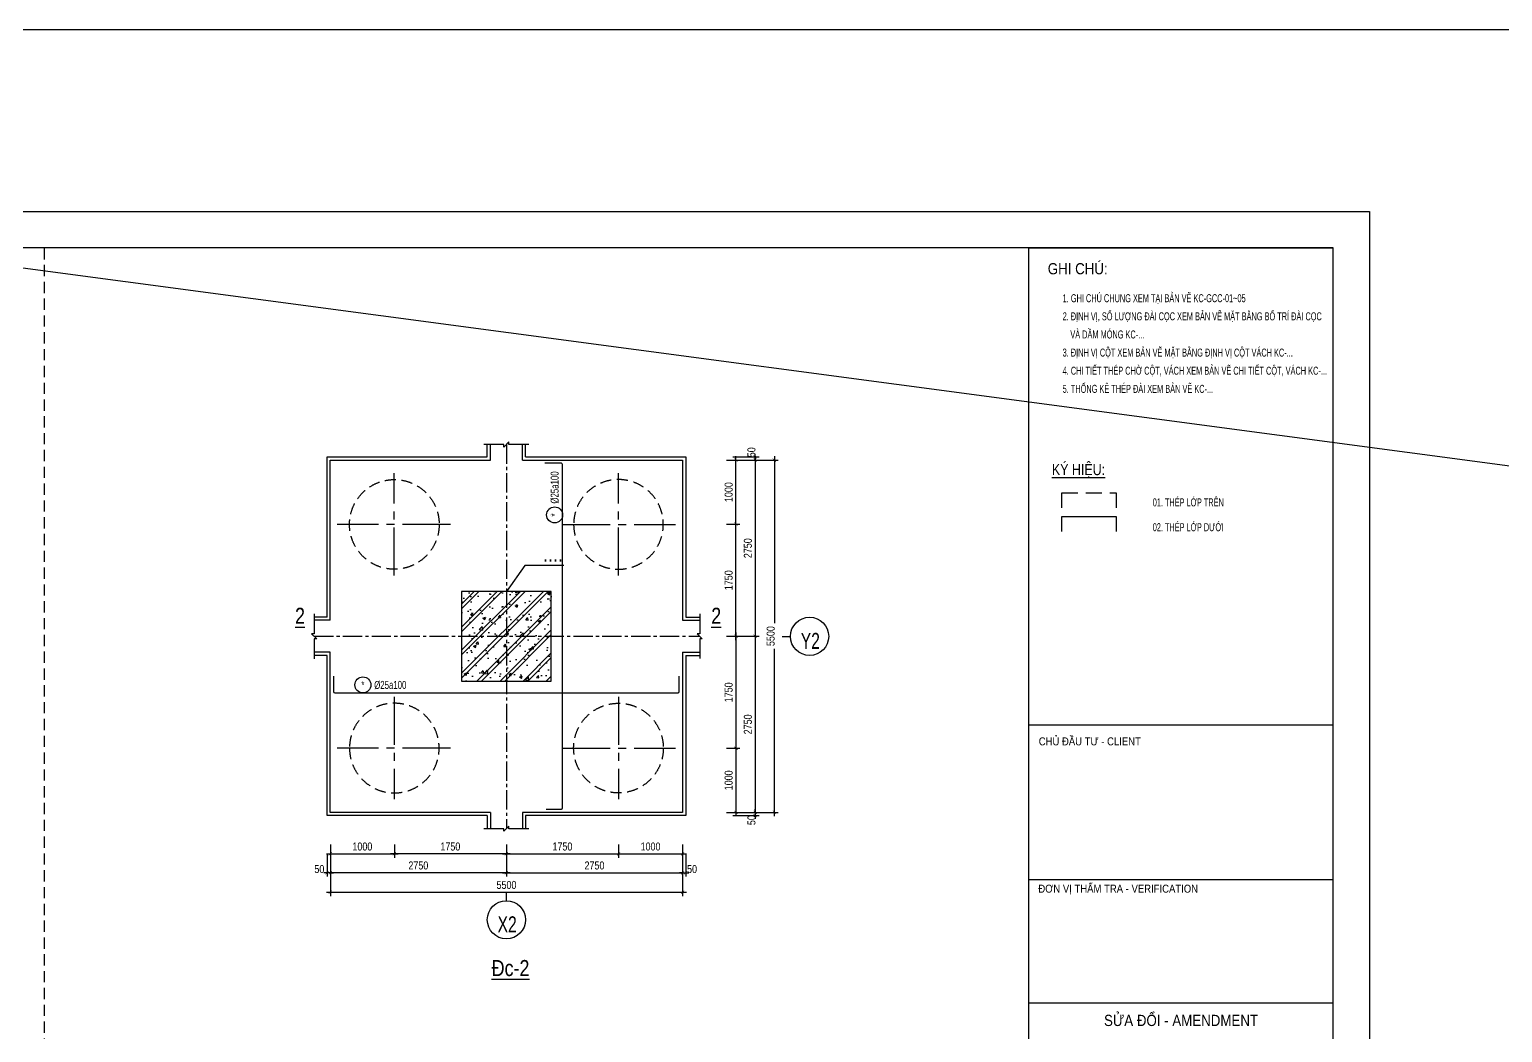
# Model space of a CAD drawing. Extents: x 71 to 2424299, y -14 to 1061502.
# Drawn here: x 1096987 to 1108488, y 494969 to 502800 of the extents above; entities that cross this region are included whole.
import ezdxf
from ezdxf.enums import TextEntityAlignment as Align

# ---------------------------------------------------------------- set-up
doc = ezdxf.new("R2010")
doc.units = 0
doc.header["$LTSCALE"] = 1000
doc.header["$MEASUREMENT"] = 0
doc.header["$PDMODE"] = 3
doc.linetypes.add('CENTER2', pattern=[1.125, 0.75, -0.125, 0.125, -0.125])
doc.linetypes.add('HIDDEN', pattern=[0.375, 0.25, -0.125])
doc.layers.get('0').update_dxf_attribs({"linetype": 'CONTINUOUS'})
doc.layers.get('Defpoints').update_dxf_attribs({"linetype": 'CONTINUOUS'})
for name, color, linetype in [('CDC -TEXT KHUNG', 7, 'CONTINUOUS'), ('CDC-KHUNGTEN', 7, 'CONTINUOUS'), ('CDC.01.AXIS', 160, 'CENTER2'), ('CDC.02.DIM', 1, 'CONTINUOUS'), ('CDC.03.BORDER', 3, 'CONTINUOUS'), ('CDC.04.HIDDEN', 8, 'HIDDEN'), ('CDC.05.STEEL', 4, 'CONTINUOUS'), ('CDC.06.TEXT', 2, 'CONTINUOUS'), ('CDC.09.COLUMN', 4, 'CONTINUOUS'), ('CDC.10.HATCH', 9, 'CONTINUOUS'), ('CDC.11.NOTE', 8, 'CONTINUOUS'), ('CDC.12.PILE', 7, 'CONTINUOUS'), ('CDC.14.STEELNUM', 9, 'CONTINUOUS'), ('KCS_CHI', 1, 'CONTINUOUS')]:
    doc.layers.add(name, color=color, linetype=linetype)
doc.styles.add('ARIAL', font='arial.ttf', dxfattribs={"width": 0.8})
doc.styles.add('KT CDC', font='arial.ttf', dxfattribs={"width": 0.85, "height": 200})
doc.styles.add('ROMANS', font='arial.ttf', dxfattribs={"width": 0.55})
doc.dimstyles.new('50', dxfattribs={"dimscale": 25, "dimtxt": 2.5, "dimasz": 1, "dimexe": 1.2, "dimexo": 0, "dimgap": 1, "dimtad": 1, "dimdec": 0, "dimlfac": 2, "dimdsep": 46, "dimtxsty": 'ARIAL', "dimblk": 'ARCHTICK', "dimcen": 1, "dimdle": 1.2, "dimclrd": 1, "dimclre": 1, "dimclrt": 2, "dimadec": 0, "dimazin": 0, "dimtfac": 0.00072, "dimtdec": 0, "dimtix": 1, "dimtmove": 2, "dimatfit": 3, "dimfxl": 1, "dimtolj": 1, "dimarcsym": 0})

# ---------------------------------------------------------------- blocks, each defined once
blk = doc.blocks.new('_ArchTick')
at = {"color": 0, "linetype": 'ByBlock', "const_width": 0.15}
blk.add_lwpolyline([(-0.5, -0.5), (0.5, 0.5)], dxfattribs=at)
blk = doc.blocks.new('*D1577')
at = {"layer": 'CDC.02.DIM', "color": 1, "lineweight": -2, "transparency": 16777216}
for p, q in [((1102478, 499438), (1102683, 499438)), ((1102653, 499468), (1102653, 498033)), ((1102478, 498063), (1102683, 498063))]:
    blk.add_line(p, q, dxfattribs=at)
at = {"layer": 'Defpoints', "color": 0, "transparency": 16777216}
for p in [(1102478, 499438), (1102478, 498063), (1102653, 498063)]:
    blk.add_point(p, dxfattribs=at)
at = {"layer": 'CDC.02.DIM', "color": 1, "lineweight": -2, "transparency": 16777216, "xscale": 25, "yscale": 25, "zscale": 25}
for p, rotation in [((1102653, 499438), 90), ((1102653, 498063), 270)]:
    blk.add_blockref('_ArchTick', p, dxfattribs=dict(at, rotation=rotation))
at = {"layer": 'CDC.02.DIM', "color": 2, "transparency": 16777216, "insert": (1102596, 498750), "char_height": 62.5, "attachment_point": 5, "rotation": 90, "style": 'ARIAL'}
blk.add_mtext('\\A1;2750', dxfattribs=at)
blk = doc.blocks.new('*D1578')
at = {"layer": 'CDC.02.DIM', "color": 1, "lineweight": -2, "transparency": 16777216}
for p, q in [((1102478, 498063), (1102683, 498063)), ((1102653, 498093), (1102653, 496658)), ((1102478, 496688), (1102683, 496688))]:
    blk.add_line(p, q, dxfattribs=at)
at = {"layer": 'Defpoints', "color": 0, "transparency": 16777216}
for p in [(1102478, 498063), (1102478, 496688), (1102653, 496688)]:
    blk.add_point(p, dxfattribs=at)
at = {"layer": 'CDC.02.DIM', "color": 1, "lineweight": -2, "transparency": 16777216, "xscale": 25, "yscale": 25, "zscale": 25}
for p, rotation in [((1102653, 498063), 90), ((1102653, 496688), 270)]:
    blk.add_blockref('_ArchTick', p, dxfattribs=dict(at, rotation=rotation))
at = {"layer": 'CDC.02.DIM', "color": 2, "transparency": 16777216, "insert": (1102596, 497375), "char_height": 62.5, "attachment_point": 5, "rotation": 90, "style": 'ARIAL'}
blk.add_mtext('\\A1;2750', dxfattribs=at)
blk = doc.blocks.new('*D1579')
at = {"layer": 'CDC.02.DIM', "color": 1, "lineweight": -2, "transparency": 16777216}
for p, q in [((1102553, 499438), (1102833, 499438)), ((1102803, 499468), (1102803, 498164)), ((1102803, 496658), (1102803, 497965)), ((1102553, 496688), (1102833, 496688))]:
    blk.add_line(p, q, dxfattribs=at)
at = {"layer": 'Defpoints', "color": 0, "transparency": 16777216}
for p in [(1102553, 499438), (1102553, 496688), (1102803, 496688)]:
    blk.add_point(p, dxfattribs=at)
at = {"layer": 'CDC.02.DIM', "color": 1, "lineweight": -2, "transparency": 16777216, "xscale": 25, "yscale": 25, "zscale": 25}
for p, rotation in [((1102803, 499438), 90), ((1102803, 496688), 270)]:
    blk.add_blockref('_ArchTick', p, dxfattribs=dict(at, rotation=rotation))
at = {"layer": 'CDC.02.DIM', "color": 2, "transparency": 16777216, "insert": (1102774, 498064), "char_height": 62.5, "attachment_point": 5, "rotation": 90, "style": 'ARIAL'}
blk.add_mtext('\\A1;5500', dxfattribs=at)
blk = doc.blocks.new('*D1580')
at = {"layer": 'CDC.02.DIM', "color": 1, "lineweight": -2, "transparency": 16777216}
for p, q in [((1102478, 499463), (1102683, 499463)), ((1102478, 499438), (1102683, 499438)), ((1102653, 499463), (1102653, 499488)), ((1102653, 499438), (1102653, 499463)), ((1102653, 499438), (1102653, 499413))]:
    blk.add_line(p, q, dxfattribs=at)
at = {"layer": 'Defpoints', "color": 0, "transparency": 16777216}
for p in [(1102478, 499463), (1102478, 499438), (1102653, 499463)]:
    blk.add_point(p, dxfattribs=at)
at = {"layer": 'CDC.02.DIM', "color": 1, "lineweight": -2, "transparency": 16777216, "xscale": 25, "yscale": 25, "zscale": 25}
for p, rotation in [((1102653, 499463), 270), ((1102653, 499438), 90)]:
    blk.add_blockref('_ArchTick', p, dxfattribs=dict(at, rotation=rotation))
at = {"layer": 'CDC.02.DIM', "color": 2, "transparency": 16777216, "insert": (1102624, 499499), "char_height": 62.5, "attachment_point": 5, "rotation": 90, "style": 'ARIAL'}
blk.add_mtext('\\A1;50', dxfattribs=at)
blk = doc.blocks.new('*D1581')
at = {"layer": 'CDC.02.DIM', "color": 1, "lineweight": -2, "transparency": 16777216}
for p, q in [((1102478, 496688), (1102683, 496688)), ((1102478, 496663), (1102683, 496663)), ((1102653, 496688), (1102653, 496713)), ((1102653, 496688), (1102653, 496663)), ((1102653, 496663), (1102653, 496638))]:
    blk.add_line(p, q, dxfattribs=at)
at = {"layer": 'Defpoints', "color": 0, "transparency": 16777216}
for p in [(1102478, 496688), (1102478, 496663), (1102653, 496663)]:
    blk.add_point(p, dxfattribs=at)
at = {"layer": 'CDC.02.DIM', "color": 1, "lineweight": -2, "transparency": 16777216, "xscale": 25, "yscale": 25, "zscale": 25}
for p, rotation in [((1102653, 496688), 270), ((1102653, 496663), 90)]:
    blk.add_blockref('_ArchTick', p, dxfattribs=dict(at, rotation=rotation))
at = {"layer": 'CDC.02.DIM', "color": 2, "transparency": 16777216, "insert": (1102624, 496627), "char_height": 62.5, "attachment_point": 5, "rotation": 90, "style": 'ARIAL'}
blk.add_mtext('\\A1;50', dxfattribs=at)
blk = doc.blocks.new('*D1582')
at = {"layer": 'CDC.02.DIM', "color": 1, "lineweight": -2, "transparency": 16777216}
for p, q in [((1102430, 498938), (1102533, 498938)), ((1102503, 498033), (1102503, 498968)), ((1102430, 498063), (1102533, 498063))]:
    blk.add_line(p, q, dxfattribs=at)
at = {"layer": 'Defpoints', "color": 0, "transparency": 16777216}
for p in [(1102430, 498938), (1102503, 498938), (1102430, 498063)]:
    blk.add_point(p, dxfattribs=at)
at = {"layer": 'CDC.02.DIM', "color": 1, "lineweight": -2, "transparency": 16777216, "xscale": 25, "yscale": 25, "zscale": 25}
for p, rotation in [((1102503, 498938), 90), ((1102503, 498063), 270)]:
    blk.add_blockref('_ArchTick', p, dxfattribs=dict(at, rotation=rotation))
at = {"layer": 'CDC.02.DIM', "color": 2, "transparency": 16777216, "insert": (1102446, 498500), "char_height": 62.5, "attachment_point": 5, "rotation": 90, "style": 'ARIAL'}
blk.add_mtext('\\A1;1750', dxfattribs=at)
blk = doc.blocks.new('*D1583')
at = {"layer": 'CDC.02.DIM', "color": 1, "lineweight": -2, "transparency": 16777216}
for p, q in [((1102430, 498063), (1102533, 498063)), ((1102503, 498093), (1102503, 497158)), ((1102430, 497188), (1102533, 497188))]:
    blk.add_line(p, q, dxfattribs=at)
at = {"layer": 'Defpoints', "color": 0, "transparency": 16777216}
for p in [(1102430, 498063), (1102430, 497188), (1102503, 497188)]:
    blk.add_point(p, dxfattribs=at)
at = {"layer": 'CDC.02.DIM', "color": 1, "lineweight": -2, "transparency": 16777216, "xscale": 25, "yscale": 25, "zscale": 25}
for p, rotation in [((1102503, 498063), 90), ((1102503, 497188), 270)]:
    blk.add_blockref('_ArchTick', p, dxfattribs=dict(at, rotation=rotation))
at = {"layer": 'CDC.02.DIM', "color": 2, "transparency": 16777216, "insert": (1102446, 497625), "char_height": 62.5, "attachment_point": 5, "rotation": 90, "style": 'ARIAL'}
blk.add_mtext('\\A1;1750', dxfattribs=at)
blk = doc.blocks.new('*D1584')
at = {"layer": 'CDC.02.DIM', "color": 1, "lineweight": -2, "transparency": 16777216}
for p, q in [((1099336, 496364), (1099336, 496186)), ((1100711, 496364), (1100711, 496186)), ((1100741, 496216), (1099306, 496216))]:
    blk.add_line(p, q, dxfattribs=at)
at = {"layer": 'Defpoints', "color": 0, "transparency": 16777216}
for p in [(1099336, 496364), (1100711, 496364), (1099336, 496216)]:
    blk.add_point(p, dxfattribs=at)
at = {"layer": 'CDC.02.DIM', "color": 1, "lineweight": -2, "transparency": 16777216, "xscale": 25, "yscale": 25, "zscale": 25, "rotation": 180}
blk.add_blockref('_ArchTick', (1099336, 496216), dxfattribs=at)
at = {"layer": 'CDC.02.DIM', "color": 1, "lineweight": -2, "transparency": 16777216, "xscale": 25, "yscale": 25, "zscale": 25}
blk.add_blockref('_ArchTick', (1100711, 496216), dxfattribs=at)
at = {"layer": 'CDC.02.DIM', "color": 2, "transparency": 16777216, "insert": (1100023, 496273), "char_height": 62.5, "attachment_point": 5, "style": 'ARIAL'}
blk.add_mtext('\\A1;2750', dxfattribs=at)
blk = doc.blocks.new('*D1585')
at = {"layer": 'CDC.02.DIM', "color": 1, "lineweight": -2, "transparency": 16777216}
for p, q in [((1100711, 496364), (1100711, 496186)), ((1102086, 496364), (1102086, 496186)), ((1100681, 496216), (1102116, 496216))]:
    blk.add_line(p, q, dxfattribs=at)
at = {"layer": 'Defpoints', "color": 0, "transparency": 16777216}
for p in [(1100711, 496364), (1102086, 496364), (1102086, 496216)]:
    blk.add_point(p, dxfattribs=at)
at = {"layer": 'CDC.02.DIM', "color": 1, "lineweight": -2, "transparency": 16777216, "xscale": 25, "yscale": 25, "zscale": 25, "rotation": 180}
blk.add_blockref('_ArchTick', (1100711, 496216), dxfattribs=at)
at = {"layer": 'CDC.02.DIM', "color": 1, "lineweight": -2, "transparency": 16777216, "xscale": 25, "yscale": 25, "zscale": 25}
blk.add_blockref('_ArchTick', (1102086, 496216), dxfattribs=at)
at = {"layer": 'CDC.02.DIM', "color": 2, "transparency": 16777216, "insert": (1101398, 496273), "char_height": 62.5, "attachment_point": 5, "style": 'ARIAL'}
blk.add_mtext('\\A1;2750', dxfattribs=at)
blk = doc.blocks.new('*D1586')
at = {"layer": 'CDC.02.DIM', "color": 1, "lineweight": -2, "transparency": 16777216}
for p, q in [((1099336, 496287), (1099336, 496034)), ((1102086, 496287), (1102086, 496034)), ((1099306, 496064), (1102116, 496064))]:
    blk.add_line(p, q, dxfattribs=at)
at = {"layer": 'Defpoints', "color": 0, "transparency": 16777216}
for p in [(1099336, 496287), (1102086, 496287), (1102086, 496064)]:
    blk.add_point(p, dxfattribs=at)
at = {"layer": 'CDC.02.DIM', "color": 1, "lineweight": -2, "transparency": 16777216, "xscale": 25, "yscale": 25, "zscale": 25, "rotation": 180}
blk.add_blockref('_ArchTick', (1099336, 496064), dxfattribs=at)
at = {"layer": 'CDC.02.DIM', "color": 1, "lineweight": -2, "transparency": 16777216, "xscale": 25, "yscale": 25, "zscale": 25}
blk.add_blockref('_ArchTick', (1102086, 496064), dxfattribs=at)
at = {"layer": 'CDC.02.DIM', "color": 2, "transparency": 16777216, "insert": (1100711, 496121), "char_height": 62.5, "attachment_point": 5, "style": 'ARIAL'}
blk.add_mtext('\\A1;5500', dxfattribs=at)
blk = doc.blocks.new('*D1587')
at = {"layer": 'CDC.02.DIM', "color": 1, "lineweight": -2, "transparency": 16777216}
for p, q in [((1099836, 496437, 0), (1099836, 496334, 0)), ((1100711, 496437, 0), (1100711, 496334, 0)), ((1100741, 496364, 0), (1099806, 496364, 0))]:
    blk.add_line(p, q, dxfattribs=at)
at = {"layer": 'Defpoints', "color": 0, "transparency": 16777216}
for p in [(1099836, 496437, 0), (1100711, 496437, 0), (1099836, 496364, 0)]:
    blk.add_point(p, dxfattribs=at)
at = {"layer": 'CDC.02.DIM', "color": 1, "lineweight": -2, "transparency": 16777216, "xscale": 25, "yscale": 25, "zscale": 25, "rotation": 180}
blk.add_blockref('_ArchTick', (1099836, 496364, 0), dxfattribs=at)
at = {"layer": 'CDC.02.DIM', "color": 1, "lineweight": -2, "transparency": 16777216, "xscale": 25, "yscale": 25, "zscale": 25}
blk.add_blockref('_ArchTick', (1100711, 496364, 0), dxfattribs=at)
at = {"layer": 'CDC.02.DIM', "color": 2, "transparency": 16777216, "insert": (1100273, 496421, 0), "char_height": 62.5, "attachment_point": 5, "style": 'ARIAL'}
blk.add_mtext('\\A1;1750', dxfattribs=at)
blk = doc.blocks.new('*D1588')
at = {"layer": 'CDC.02.DIM', "color": 1, "lineweight": -2, "transparency": 16777216}
for p, q in [((1100711, 496437, 0), (1100711, 496334, 0)), ((1101586, 496437, 0), (1101586, 496334, 0)), ((1100681, 496364, 0), (1101616, 496364, 0))]:
    blk.add_line(p, q, dxfattribs=at)
at = {"layer": 'Defpoints', "color": 0, "transparency": 16777216}
for p in [(1100711, 496437, 0), (1101586, 496437, 0), (1101586, 496364, 0)]:
    blk.add_point(p, dxfattribs=at)
at = {"layer": 'CDC.02.DIM', "color": 1, "lineweight": -2, "transparency": 16777216, "xscale": 25, "yscale": 25, "zscale": 25, "rotation": 180}
blk.add_blockref('_ArchTick', (1100711, 496364, 0), dxfattribs=at)
at = {"layer": 'CDC.02.DIM', "color": 1, "lineweight": -2, "transparency": 16777216, "xscale": 25, "yscale": 25, "zscale": 25}
blk.add_blockref('_ArchTick', (1101586, 496364, 0), dxfattribs=at)
at = {"layer": 'CDC.02.DIM', "color": 2, "transparency": 16777216, "insert": (1101148, 496421, 0), "char_height": 62.5, "attachment_point": 5, "style": 'ARIAL'}
blk.add_mtext('\\A1;1750', dxfattribs=at)
blk = doc.blocks.new('*D1589')
at = {"layer": 'CDC.02.DIM', "color": 1, "lineweight": -2, "transparency": 16777216}
for p, q in [((1099311, 496364), (1099311, 496186)), ((1099336, 496364), (1099336, 496186)), ((1099311, 496216), (1099286, 496216)), ((1099336, 496216), (1099311, 496216)), ((1099336, 496216), (1099361, 496216))]:
    blk.add_line(p, q, dxfattribs=at)
at = {"layer": 'Defpoints', "color": 0, "transparency": 16777216}
for p in [(1099311, 496364), (1099336, 496364), (1099311, 496216)]:
    blk.add_point(p, dxfattribs=at)
at = {"layer": 'CDC.02.DIM', "color": 1, "lineweight": -2, "transparency": 16777216, "xscale": 25, "yscale": 25, "zscale": 25}
blk.add_blockref('_ArchTick', (1099311, 496216), dxfattribs=at)
at = {"layer": 'CDC.02.DIM', "color": 1, "lineweight": -2, "transparency": 16777216, "xscale": 25, "yscale": 25, "zscale": 25, "rotation": 180}
blk.add_blockref('_ArchTick', (1099336, 496216), dxfattribs=at)
at = {"layer": 'CDC.02.DIM', "color": 2, "transparency": 16777216, "insert": (1099250, 496245), "char_height": 62.5, "attachment_point": 5, "style": 'ARIAL'}
blk.add_mtext('\\A1;50', dxfattribs=at)
blk = doc.blocks.new('*D1590')
at = {"layer": 'CDC.02.DIM', "color": 1, "lineweight": -2, "transparency": 16777216}
for p, q in [((1102086, 496364), (1102086, 496186)), ((1102111, 496364), (1102111, 496186)), ((1102086, 496216), (1102061, 496216)), ((1102086, 496216), (1102111, 496216)), ((1102111, 496216), (1102136, 496216))]:
    blk.add_line(p, q, dxfattribs=at)
at = {"layer": 'Defpoints', "color": 0, "transparency": 16777216}
for p in [(1102086, 496364), (1102111, 496364), (1102111, 496216)]:
    blk.add_point(p, dxfattribs=at)
at = {"layer": 'CDC.02.DIM', "color": 1, "lineweight": -2, "transparency": 16777216, "xscale": 25, "yscale": 25, "zscale": 25}
blk.add_blockref('_ArchTick', (1102086, 496216), dxfattribs=at)
at = {"layer": 'CDC.02.DIM', "color": 1, "lineweight": -2, "transparency": 16777216, "xscale": 25, "yscale": 25, "zscale": 25, "rotation": 180}
blk.add_blockref('_ArchTick', (1102111, 496216), dxfattribs=at)
at = {"layer": 'CDC.02.DIM', "color": 2, "transparency": 16777216, "insert": (1102160, 496245), "char_height": 62.5, "attachment_point": 5, "style": 'ARIAL'}
blk.add_mtext('\\A1;50', dxfattribs=at)
blk = doc.blocks.new('D1400')
at = {"layer": 'CDC.01.AXIS'}
for p, q in [((0, -800), (0, 800)), ((879, 0), (-891, 0))]:
    blk.add_line(p, q, dxfattribs=at)
at = {"layer": 'CDC.04.HIDDEN', "ltscale": 0.7}
blk.add_circle((0, 0), 700, dxfattribs=at)
blk = doc.blocks.new('*D1711')
at = {"layer": 'CDC.02.DIM', "color": 1, "lineweight": -2, "transparency": 16777216}
for p, q in [((1102503, 497218), (1102503, 496658)), ((1102430, 497188), (1102533, 497188)), ((1102430, 496688), (1102533, 496688))]:
    blk.add_line(p, q, dxfattribs=at)
at = {"layer": 'Defpoints', "color": 0, "transparency": 16777216}
for p in [(1102430, 497188, 0), (1102430, 496688, 0), (1102503, 496688)]:
    blk.add_point(p, dxfattribs=at)
at = {"layer": 'CDC.02.DIM', "color": 1, "lineweight": -2, "transparency": 16777216, "xscale": 25, "yscale": 25, "zscale": 25}
for p, rotation in [((1102503, 497188), 90), ((1102503, 496688), 270)]:
    blk.add_blockref('_ArchTick', p, dxfattribs=dict(at, rotation=rotation))
at = {"layer": 'CDC.02.DIM', "color": 2, "transparency": 16777216, "insert": (1102446, 496938), "char_height": 62.5, "attachment_point": 5, "rotation": 90, "style": 'ARIAL'}
blk.add_mtext('\\A1;1000', dxfattribs=at)
blk = doc.blocks.new('*D1712')
at = {"layer": 'CDC.02.DIM', "color": 1, "lineweight": -2, "transparency": 16777216}
for p, q in [((1102430, 499438), (1102533, 499438)), ((1102503, 498908), (1102503, 499468)), ((1102430, 498938), (1102533, 498938))]:
    blk.add_line(p, q, dxfattribs=at)
at = {"layer": 'Defpoints', "color": 0, "transparency": 16777216}
for p in [(1102430, 499438, 0), (1102503, 499438), (1102430, 498938, 0)]:
    blk.add_point(p, dxfattribs=at)
at = {"layer": 'CDC.02.DIM', "color": 1, "lineweight": -2, "transparency": 16777216, "xscale": 25, "yscale": 25, "zscale": 25}
for p, rotation in [((1102503, 499438), 90), ((1102503, 498938), 270)]:
    blk.add_blockref('_ArchTick', p, dxfattribs=dict(at, rotation=rotation))
at = {"layer": 'CDC.02.DIM', "color": 2, "transparency": 16777216, "insert": (1102446, 499188), "char_height": 62.5, "attachment_point": 5, "rotation": 90, "style": 'ARIAL'}
blk.add_mtext('\\A1;1000', dxfattribs=at)
blk = doc.blocks.new('*D1713')
at = {"layer": 'CDC.02.DIM', "color": 1, "lineweight": -2, "transparency": 16777216}
for p, q in [((1099336, 496437), (1099336, 496334)), ((1099836, 496437), (1099836, 496334)), ((1099306, 496364), (1099866, 496364))]:
    blk.add_line(p, q, dxfattribs=at)
at = {"layer": 'Defpoints', "color": 0, "transparency": 16777216}
for p in [(1099336, 496437, 0), (1099836, 496437, 0), (1099836, 496364)]:
    blk.add_point(p, dxfattribs=at)
at = {"layer": 'CDC.02.DIM', "color": 1, "lineweight": -2, "transparency": 16777216, "xscale": 25, "yscale": 25, "zscale": 25, "rotation": 180}
blk.add_blockref('_ArchTick', (1099336, 496364), dxfattribs=at)
at = {"layer": 'CDC.02.DIM', "color": 1, "lineweight": -2, "transparency": 16777216, "xscale": 25, "yscale": 25, "zscale": 25}
blk.add_blockref('_ArchTick', (1099836, 496364), dxfattribs=at)
at = {"layer": 'CDC.02.DIM', "color": 2, "transparency": 16777216, "insert": (1099586, 496421), "char_height": 62.5, "attachment_point": 5, "style": 'ARIAL'}
blk.add_mtext('\\A1;1000', dxfattribs=at)
blk = doc.blocks.new('*D1714')
at = {"layer": 'CDC.02.DIM', "color": 1, "lineweight": -2, "transparency": 16777216}
for p, q in [((1101586, 496437, 0), (1101586, 496334, 0)), ((1102086, 496437, 0), (1102086, 496334, 0)), ((1101556, 496364, 0), (1102116, 496364, 0))]:
    blk.add_line(p, q, dxfattribs=at)
at = {"layer": 'Defpoints', "color": 0, "transparency": 16777216}
for p in [(1101586, 496437, 0), (1102086, 496437, 0), (1102086, 496364, 0)]:
    blk.add_point(p, dxfattribs=at)
at = {"layer": 'CDC.02.DIM', "color": 1, "lineweight": -2, "transparency": 16777216, "xscale": 25, "yscale": 25, "zscale": 25, "rotation": 180}
blk.add_blockref('_ArchTick', (1101586, 496364, 0), dxfattribs=at)
at = {"layer": 'CDC.02.DIM', "color": 1, "lineweight": -2, "transparency": 16777216, "xscale": 25, "yscale": 25, "zscale": 25}
blk.add_blockref('_ArchTick', (1102086, 496364, 0), dxfattribs=at)
at = {"layer": 'CDC.02.DIM', "color": 2, "transparency": 16777216, "insert": (1101836, 496421, 0), "char_height": 62.5, "attachment_point": 5, "style": 'ARIAL'}
blk.add_mtext('\\A1;1000', dxfattribs=at)
blk = doc.blocks.new('34')
at = {"color": 4, "elevation": 0}
blk.add_lwpolyline([(1087304, 521743), (1107165, 521743), (1107165, 536023), (1087304, 536023)], close=True, dxfattribs=at)
at = {"layer": 'CDC-KHUNGTEN', "color": 4}
blk.add_line((1104790, 521743), (1104790, 536023), dxfattribs=at)
at = {"layer": 'CDC-KHUNGTEN', "color": 7}
for p, q in [((1107165, 521743), (1107165, 536023)), ((1107165, 532296), (1104790, 532296)), ((1107165, 531089), (1104790, 531089)), ((1107165, 530125), (1104790, 530125))]:
    blk.add_line(p, q, dxfattribs=at)
at = {"layer": 'Defpoints', "elevation": 0}
blk.add_lwpolyline([(1086424, 521457), (1086424, 536307), (1107449, 536307), (1107449, 521457), (1086424, 521457)], close=True, dxfattribs=at)
at = {"layer": 'CDC -TEXT KHUNG', "style": 'KT CDC', "width": 0.85}
for s, p in [('CHỦ ĐẦU TƯ - CLIENT', (1104867, 532138)), ('ĐƠN VỊ THẨM TRA - VERIFICATION ', (1104864, 530988))]:
    blk.add_text(s, height=62.5, dxfattribs=at).set_placement(p)
at = {"layer": 'CDC -TEXT KHUNG', "color": 6, "style": 'KT CDC', "width": 0.85}
blk.add_text('SỬA ĐỔI - AMENDMENT', height=87.5, dxfattribs=at).set_placement((1105978, 529947), align=Align.CENTER)

msp = doc.modelspace()

# ---------------------------------------------------------------- hatches: boundary and pattern name
at = {"layer": 'CDC.10.HATCH'}
h = msp.add_hatch(dxfattribs=at)
h.set_pattern_fill('CHAU-01', color=256, scale=30, style=0, pattern_type=2)
h.set_pattern_definition([(50, (0, -17150), (215.178055, -18.82564), [22.5, -247.5]), (355, (0, -17150), (-41.6254, 225.65764), [18, -198]), (100.4514, (17.93, -17151.57), (173.552815, 206.831863), [19.122057, -210.342634]), (46.1842, (0, -17090), (320.172315, -49.655704), [33.75, -371.25]), (96.6356, (26.68, -17094.14), (280.39881, 292.23536), [28.68309, -315.5139]), (351.1842, (0, -17090), (280.39858, 292.23558), [27, -297]), (21, (30, -17105), (179.072116, -120.785667), [22.5, -247.5]), (326, (30, -17105), (72.9946, 217.545014), [18, -198]), (71.4514, (44.92, -17115.07), (252.06679, 96.75915), [19.122057, -210.342634]), (37.5, (0, -17150), (3.6479566, 99.868156), [0, -195.6, 0, -201, 0, -198.75]), (7.5, (0, -17150), (78.920861, 118.323514), [0, -114.6, 0, -191.1, 0, -75.75]), (327.5, (-66.9, -17150), (160.146731, -6.7664615), [0, -75, 0, -234, 0, -310.5]), (317.5, (-96.9, -17150), (174.95585, 30.031495), [0, -97.5, 0, -155.4, 0, -220.5]), (45, (0, -17150), (-90.156115, 90.156115), []), (45, (0, -17113.25), (-90.156115, 90.156115), [])])
h.paths.add_polyline_path([(1100710.53, 498062.89), (1100360.53, 498062.89), (1100360.53, 497712.89), (1100710.53, 497712.89)])
h.paths.add_polyline_path([(1101060.53, 498062.89), (1100710.53, 498062.89), (1100710.53, 497712.89), (1101060.53, 497712.89)])
h.paths.add_polyline_path([(1101060.53, 498412.89), (1100710.53, 498412.89), (1100710.53, 498062.89), (1101060.53, 498062.89)])
h.paths.add_polyline_path([(1100710.53, 498412.89), (1100360.53, 498412.89), (1100360.53, 498062.89), (1100710.53, 498062.89)])

# ---------------------------------------------------------------- linework, layer by layer
at = {"layer": 'CDC-KHUNGTEN', "color": 7}
msp.add_line((1104790, 501095.82), (1107165, 501095.82), dxfattribs=at)
at = {"layer": 'CDC.01.AXIS', "ltscale": 0.2}
for p, q in [((1100710.53, 499560), (1100710.53, 496560)), ((1099209.49, 498062.89), (1102220.01, 498062.89))]:
    msp.add_line(p, q, dxfattribs=at)
at = {"layer": 'CDC.03.BORDER'}
for p, q in [((1100585.53, 499437.89), (1100585.53, 499560)), ((1100835.53, 499437.89), (1100835.53, 499560)), ((1099335.53, 498187.37), (1099210.01, 498187.37)), ((1102085.53, 498187.89), (1102220.01, 498187.89)), ((1099335.53, 497937.37), (1099210.01, 497937.37)), ((1102085.53, 497937.89), (1102220.01, 497937.89)), ((1100585.53, 496687.89), (1100585.53, 496560)), ((1100835.53, 496687.89), (1100835.53, 496560))]:
    msp.add_line(p, q, dxfattribs=at)
at = {"layer": 'CDC.03.BORDER', "elevation": 0}
for points in [[(1099335.53, 498187.37), (1099335.53, 499437.89), (1100585.53, 499437.89)], [(1100835.53, 499437.89), (1102085.53, 499437.89), (1102085.53, 498187.89)], [(1100585.53, 496687.89), (1099335.53, 496687.89), (1099335.53, 497937.37)], [(1102085.53, 497937.89), (1102085.53, 496687.89), (1100835.53, 496687.89)]]:
    msp.add_lwpolyline(points, dxfattribs=at)
at = {"layer": 'CDC.04.HIDDEN', "ltscale": 0.35}
msp.add_line((1097100.53, 501092.5), (1097100.53, 486817.5), dxfattribs=at)
at = {"layer": 'CDC.05.STEEL', "elevation": 0}
for points in [[(1101020.01, 496712.89), (1101139.67, 496712.89, 0.41421356), (1101149.67, 496722.89), (1101149.67, 499402.89, 0.41421356), (1101139.67, 499412.89), (1101010.01, 499412.89)], [(1099360.53, 497750), (1099360.53, 497630.22, 0.41421356), (1099370.53, 497620.22), (1102050.53, 497620.22, 0.41421356), (1102060.53, 497630.22), (1102060.53, 497750)]]:
    msp.add_lwpolyline(points, format="xyb", dxfattribs=at)
at = {"layer": 'CDC.05.STEEL', "linetype": 'HIDDEN', "ltscale": 0.5, "elevation": 0}
msp.add_lwpolyline([(1105046.44, 499064.29), (1105046.44, 499182.75), (1105472.48, 499182.75), (1105472.48, 499064.29)], dxfattribs=at)
at = {"layer": 'CDC.05.STEEL', "elevation": 0}
msp.add_lwpolyline([(1105046.44, 498879.55), (1105046.44, 498998.02), (1105472.48, 498998.02), (1105472.48, 498879.55)], dxfattribs=at)
at = {"layer": 'CDC.09.COLUMN', "elevation": 0}
msp.add_lwpolyline([(1100360.53, 497712.89), (1101060.53, 497712.89), (1101060.53, 498412.89), (1100360.53, 498412.89)], close=True, dxfattribs=at)
at = {"layer": 'CDC.11.NOTE'}
for p, q in [((1100560.53, 499462.89), (1100560.53, 499560)), ((1100860.53, 499462.89), (1100860.53, 499560)), ((1099310.53, 498212.37), (1099210.01, 498212.37)), ((1102110.53, 498212.89), (1102220.01, 498212.89)), ((1102862.51, 498061.92), (1102928.43, 498061.92)), ((1099310.53, 497912.37), (1099210.01, 497912.37)), ((1102110.53, 497912.89), (1102220.01, 497912.89)), ((1100560.53, 496662.89), (1100560.53, 496560)), ((1100860.53, 496662.89), (1100860.53, 496560)), ((1100710.53, 495998.28), (1100710.53, 496064.21))]:
    msp.add_line(p, q, dxfattribs=at)
at = {"layer": 'CDC.11.NOTE', "elevation": 0}
for points in [[(1100885.53, 499560), (1100730.53, 499560), (1100730.53, 499580), (1100690.53, 499540), (1100690.53, 499560), (1100535.53, 499560)], [(1099310.53, 498212.37), (1099310.53, 499462.89), (1100560.53, 499462.89)], [(1100860.53, 499462.89), (1102110.53, 499462.89), (1102110.53, 498212.89)], [(1099210.01, 498237.37), (1099210.01, 498082.37), (1099190.01, 498082.37), (1099230.01, 498042.37), (1099210.01, 498042.37), (1099210.01, 497887.37)], [(1102220.01, 498237.89), (1102220.01, 498082.89), (1102200.01, 498082.89), (1102240.01, 498042.89), (1102220.01, 498042.89), (1102220.01, 497887.89)], [(1100560.53, 496662.89), (1099310.53, 496662.89), (1099310.53, 497912.37)], [(1102110.53, 497912.89), (1102110.53, 496662.89), (1100860.53, 496662.89)], [(1100885.53, 496560), (1100730.53, 496560), (1100730.53, 496580), (1100690.53, 496540), (1100690.53, 496560), (1100535.53, 496560)]]:
    msp.add_lwpolyline(points, dxfattribs=at)
at = {"layer": 'CDC.11.NOTE'}
for centre in [(1103077.57, 498061.92), (1100710.53, 495849.14)]:
    msp.add_circle(centre, 149.14, dxfattribs=at)
at = {"layer": 'CDC.14.STEELNUM'}
for centre in [(1101087.17, 499010), (1099590.01, 497682.72)]:
    msp.add_circle(centre, 62.5, dxfattribs=at)
at = {"layer": 'Defpoints', "color": 1}
msp.add_line((1082950, 502800), (1264360, 478660), dxfattribs=at)
msp.add_lwpolyline([(1082950, 502800), (1264360, 502800), (1264360, 478660), (1082950, 478660)], close=True, dxfattribs=at)
at = {"layer": 'KCS_CHI', "elevation": 0}
msp.add_lwpolyline([(1101158.52, 498613.95), (1100854.95, 498613.95), (1100710.53, 498412.89)], dxfattribs=at)

# ---------------------------------------------------------------- block references
at = {"layer": 'CDC.03.BORDER'}
msp.add_blockref('34', (0, -34927.16), dxfattribs=at)
at = {"layer": 'CDC.12.PILE', "yscale": 0.5, "zscale": 0.5}
for p, xscale in [((1099835.53, 498936.01), 0.5), ((1101585.53, 498936.01), -0.5)]:
    msp.add_blockref('D1400', p, dxfattribs=dict(at, xscale=xscale))
at = {"layer": 'CDC.12.PILE', "yscale": 0.5, "zscale": 0.5, "rotation": 180}
for p, xscale in [((1099835.53, 497189.76), -0.5), ((1101585.53, 497189.76), 0.5)]:
    msp.add_blockref('D1400', p, dxfattribs=dict(at, xscale=xscale))

# ---------------------------------------------------------------- texts
at = {"layer": 'CDC -TEXT KHUNG', "color": 6, "style": 'KT CDC', "width": 0.85}
msp.add_text('GHI CHÚ:', height=87.5, dxfattribs=at).set_placement((1104937.47, 500888.37))
at = {"layer": 'CDC.06.TEXT'}
for s, height, style, width, p in [('1. GHI CHÚ CHUNG XEM TẠI BẢN VẼ KC-GCC-01~05', 62.5, 'ROMANS', 0.55, (1105053.53, 500670.71, -80000)), ('2. ĐỊNH VỊ, SỐ LƯỢNG ĐÀI CỌC XEM BẢN VẼ MẶT BẰNG BỐ TRÍ ĐÀI CỌC', 62.5, 'ROMANS', 0.55, (1105053.53, 500529.18, -80000)), ('VÀ DẦM MÓNG KC-...', 62.5, 'ROMANS', 0.55, (1105113.53, 500387.66, -80000)), ('3. ĐỊNH VỊ CỘT XEM BẢN VẼ MẶT BẰNG ĐỊNH VỊ CỘT VÁCH KC-...', 62.5, 'ROMANS', 0.55, (1105053.53, 500246.14, -80000)), ('4. CHI TIẾT THÉP CHỜ CỘT, VÁCH XEM BẢN VẼ CHI TIẾT CỘT, VÁCH KC-...', 62.5, 'ROMANS', 0.55, (1105053.53, 500104.62, -80000)), ('5. THỐNG KÊ THÉP ĐÀI XEM BẢN VẼ KC-...', 62.5, 'ROMANS', 0.55, (1105053.53, 499963.09, -80000)), ('%%UKÝ HIỆU:', 87, 'ARIAL', 0.8, (1104969.37, 499320.7)), ('01. THÉP LỚP TRÊN', 62.5, 'ROMANS', 0.6, (1105757.14, 499076.76, -80000)), ('02. THÉP LỚP DƯỚI', 62.5, 'ROMANS', 0.6, (1105757.14, 498882.93, -80000))]:
    msp.add_text(s, height=height, dxfattribs=dict(at, style=style, width=width)).set_placement(p)
at = {"layer": 'CDC.06.TEXT', "style": 'ARIAL', "width": 0.7}
msp.add_text('%%C25a100', height=62.5, rotation=90, dxfattribs=at).set_placement((1101087.17, 499224.02), align=Align.MIDDLE_CENTER)
at = {"layer": 'CDC.06.TEXT', "style": 'ARIAL'}
for s, height, width, p in [('....', 125, 0.8, (1101073.92, 498706.83)), ('%%U2', 125, 0.8, (1099098.85, 498222.5)), ('%%U2', 125, 0.8, (1102348.85, 498222.5)), ('%%C25a100', 62.5, 0.7, (1099804.03, 497682.72)), ('%%UĐc-2', 125, 0.8, (1100742.89, 495472.5))]:
    msp.add_text(s, height=height, dxfattribs=dict(at, width=width)).set_placement(p, align=Align.MIDDLE_CENTER)
at = {"layer": 'CDC.06.TEXT', "char_height": 125, "width": 116.16, "attachment_point": 8, "line_spacing_factor": 0.938532}
for s, insert in [('{\\fArial|b0|i0|c0|p34;\\W0.7;Y2}', (1103083.49, 497964.25)), ('{\\fArial|b0|i0|c0|p34;\\W0.7;X2}', (1100716.45, 495751.47))]:
    msp.add_mtext(s, dxfattribs=dict(at, insert=insert))
at = {"layer": 'CDC.14.STEELNUM', "style": 'ARIAL', "width": 0.7}
msp.add_text('*', height=62.5, rotation=90, dxfattribs=at).set_placement((1101087.17, 499010), align=Align.MIDDLE_CENTER)
msp.add_text('*', height=62.5, dxfattribs=at).set_placement((1099590.01, 497682.72), align=Align.MIDDLE_CENTER)

# ---------------------------------------------------------------- dimensions: what is measured, and where the dimension line sits
at = {"layer": 'CDC.02.DIM'}
for base, p1, p2, picture, middle in [((1102652.51, 499462.89), (1102477.51, 499437.89), (1102477.51, 499462.89), '*D1580', (1102624.05, 499498.61)), ((1102802.51, 496687.89), (1102552.51, 499437.89), (1102552.51, 496687.89), '*D1579', (1102774.05, 498064.39)), ((1102652.51, 496662.89), (1102477.51, 496687.89), (1102477.51, 496662.89), '*D1581', (1102624.05, 496627.16))]:
    dim = msp.add_linear_dim(base=base, p1=p1, p2=p2, angle=90, dimstyle='50', dxfattribs=at)
    dim.commit()
    dim.dimension.update_dxf_attribs({"geometry": picture, "text_midpoint": middle, "dimtype": 160})
for base, p1, p2, angle, picture, middle in [((1102502.51, 499437.89), (1102430.01, 498937.89, 0), (1102430.01, 499437.89, 0), 90, '*D1712', (1102445.59, 499187.89)), ((1102652.51, 498062.89), (1102477.51, 499437.89), (1102477.51, 498062.89), 90, '*D1577', (1102595.59, 498750.39)), ((1102502.51, 498937.89), (1102430.01, 498062.89), (1102430.01, 498937.89), 90, '*D1582', (1102445.59, 498500.39)), ((1102502.51, 497187.89), (1102430.01, 498062.89), (1102430.01, 497187.89), 270, '*D1583', (1102445.59, 497625.39)), ((1102652.51, 496687.89), (1102477.51, 498062.89), (1102477.51, 496687.89), 90, '*D1578', (1102595.59, 497375.39)), ((1102502.51, 496687.89), (1102430.01, 497187.89, 0), (1102430.01, 496687.89, 0), 270, '*D1711', (1102445.59, 496937.89))]:
    dim = msp.add_linear_dim(base=base, p1=p1, p2=p2, angle=angle, dimstyle='50', dxfattribs=at)
    dim.commit()
    dim.dimension.update_dxf_attribs({"geometry": picture, "text_midpoint": middle})
for base, p1, p2, picture, middle in [((1099835.54, 496364.21), (1099335.53, 496436.62, 0), (1099835.54, 496436.62, 0), '*D1713', (1099585.53, 496421.12)), ((1099835.54, 496364.21, 0), (1100710.53, 496436.62, 0), (1099835.54, 496436.62, 0), '*D1587', (1100273.03, 496421.12, 0)), ((1101585.54, 496364.21, 0), (1100710.53, 496436.62, 0), (1101585.54, 496436.62, 0), '*D1588', (1101148.03, 496421.12, 0)), ((1102085.54, 496364.21, 0), (1101585.54, 496436.62, 0), (1102085.54, 496436.62, 0), '*D1714', (1101835.54, 496421.12, 0)), ((1099335.53, 496216.34), (1100710.53, 496363.76), (1099335.53, 496363.76), '*D1584', (1100023.03, 496273.25)), ((1102085.53, 496064.21), (1099335.53, 496286.62), (1102085.53, 496286.62), '*D1586', (1100710.53, 496121.12)), ((1102085.53, 496216.34), (1100710.53, 496363.76), (1102085.53, 496363.76), '*D1585', (1101398.03, 496273.25))]:
    dim = msp.add_linear_dim(base=base, p1=p1, p2=p2, dimstyle='50', dxfattribs=at)
    dim.commit()
    dim.dimension.update_dxf_attribs({"geometry": picture, "text_midpoint": middle})
for base, p1, p2, picture, middle in [((1099310.53, 496216.34), (1099335.53, 496363.76), (1099310.53, 496363.76), '*D1589', (1099250, 496244.8)), ((1102110.53, 496216.34), (1102085.53, 496363.76), (1102110.53, 496363.76), '*D1590', (1102160, 496244.8))]:
    dim = msp.add_linear_dim(base=base, p1=p1, p2=p2, dimstyle='50', dxfattribs=at)
    dim.commit()
    dim.dimension.update_dxf_attribs({"geometry": picture, "text_midpoint": middle, "dimtype": 160})

doc.saveas('drawing.dxf')
